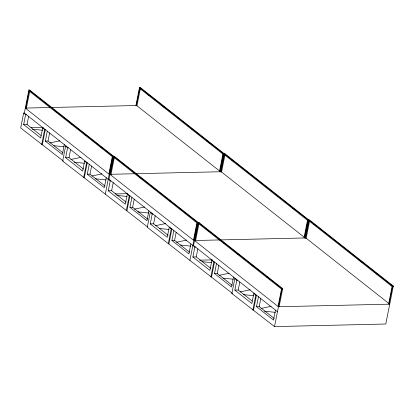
<?xml version="1.0" encoding="UTF-8"?>
<svg xmlns="http://www.w3.org/2000/svg" width="414" height="414" viewBox="0 0 414 414"><rect width="100%" height="100%" fill="white"/><g stroke="black" fill="none" stroke-linecap="round" stroke-linejoin="round"><path stroke-width="0.62" d="M110.9 180.83L110.227 180.846L24.322 113.053L23.65 113.069L20.7 127.962L63.342 161.062M24.322 113.053L28.887 89.988L29.565 89.973L197.421 222.427L198.767 222.396L282.695 288.625L279.108 306.733L278.053 306.448L194.891 240.824L198.332 223.441L199.005 223.425M25.684 108.396L29.125 91.013L112.292 156.642L108.851 174.02L25.684 108.396L26.361 108.38L29.803 90.997M43.315 128.04L42.642 128.061L40.675 137.986L23.66 124.557L25.627 114.631L23.65 113.069M41.038 135.538L27.029 124.479L28.623 116.417M41.685 144.517L44.634 129.629L42.642 128.061M42.357 144.502L45.307 129.613L44.634 129.629M64.305 144.605L62.338 154.531L45.333 141.112L47.3 131.186M63.031 152.89L48.024 141.05L49.623 132.987M66.292 146.173L65.619 146.189L62.669 161.077L147.446 226.882M85.284 161.16L84.611 161.175L82.645 171.101L65.64 157.682L67.606 147.757L65.619 146.189M83.509 169.052L69.003 157.605L70.603 149.542M83.649 177.632L86.598 162.743L84.611 161.175M84.321 177.616L87.271 162.728L86.598 162.743M106.263 177.715L104.297 187.64L87.292 174.222L89.258 164.296M104.99 186L89.983 174.159L91.582 166.097M105.301 194.171L112.815 156.218L28.887 89.988M195.506 247.044L194.828 247.06L108.923 179.267L113.493 156.197M110.29 174.61L113.731 157.227L114.404 157.211L110.962 174.594L110.29 174.61L193.452 240.234L196.893 222.856L113.731 157.227M127.916 194.254L127.243 194.269L125.276 204.195L108.266 190.771L110.227 180.846M126.141 202.146L111.63 190.694L113.229 182.631M223.715 153.325L223.042 153.34L219.456 171.448L220.129 171.432L136.967 105.808L135.911 105.523L139.497 87.416L140.17 87.401L308.026 219.86L309.372 219.829L393.3 286.053L385.786 324.012L274.503 326.599L231.871 293.505L234.821 278.617L235.494 278.601M136.294 105.824L139.735 88.446L140.408 88.43L136.967 105.808M126.286 210.731L129.235 195.843L127.243 194.269M126.958 210.716L129.908 195.827L129.235 195.843M148.905 210.819L146.939 220.745L129.934 207.326L131.9 197.4M147.632 219.104L132.625 207.264L134.224 199.201M150.893 212.387L150.22 212.403L147.27 227.291L232.047 293.096M169.885 227.374L169.212 227.389L167.246 237.315L150.241 223.896L152.207 213.971L150.22 212.403M168.11 235.266L153.604 223.819L155.203 215.756M168.25 243.846L171.199 228.958L169.212 227.389M168.922 243.83L171.872 228.942L171.199 228.958M190.864 243.929L188.898 253.854L171.893 240.436L173.859 230.51M189.591 252.214L174.584 240.374L176.183 232.311M189.902 260.385L197.421 222.427M277.452 311.711L193.524 245.481L198.094 222.411M194.891 240.824L195.563 240.803L198.88 224.046M212.517 260.468L211.844 260.484L209.877 270.409L192.867 256.985L194.828 247.06M210.742 268.36L196.231 256.908L197.83 248.845M139.497 87.416L223.425 153.646L219.839 171.753L219.456 171.448M304.73 237.646L221.568 172.022L220.512 171.738L224.098 153.63M220.895 172.038L224.336 154.655L225.009 154.639L221.568 172.022M210.886 276.945L213.836 262.057L211.844 260.484M211.559 276.93L214.509 262.041L213.836 262.057M233.506 277.033L231.54 286.959L214.535 273.54L216.501 263.614M232.233 285.318L217.231 273.478L218.825 265.415M254.486 293.588L253.813 293.604L251.847 303.529L234.841 290.111L236.808 280.185L234.821 278.617M252.214 301.081L238.21 290.033L239.804 281.97M252.85 310.06L255.8 295.172L253.813 293.604M253.523 310.045L256.473 295.156L255.8 295.172M275.465 310.143L273.499 320.069L256.494 306.65L258.46 296.724M274.192 318.428L259.19 306.588L260.784 298.525M278.053 306.448L281.494 289.07L198.332 223.441M274.503 326.599L282.022 288.641L114.166 156.181L112.815 156.218M308.026 219.86L304.44 237.962L304.057 237.662L307.643 219.555L308.316 219.539M388.824 303.462L306.169 238.236L305.113 237.946L308.699 219.844M305.496 238.252L308.937 220.869L392.482 286.798L393.155 286.783M306.169 238.236L309.486 221.474M223.425 153.646L224.771 153.615L392.627 286.074L389.041 304.176L388.658 303.876L392.244 285.769L392.917 285.753M91.872 176.017L101.932 173.885M176.473 242.231L186.533 240.099M261.074 308.446L271.139 306.313M49.892 142.918L59.942 140.801M70.923 159.468L81.03 157.336M134.493 209.132L144.543 207.016M155.524 225.682L165.631 223.55M219.094 275.341L229.144 273.23M240.125 291.896L250.232 289.764M29.27 90.288L29.943 90.273M25.979 108.075L50.549 107.505M51.843 107.474L135.911 105.523M25.627 114.631L26.299 114.616M23.66 124.557L27.029 124.479M30.998 127.719L43.227 127.434M45.333 141.112L48.024 141.05M67.606 147.757L68.279 147.741M65.64 157.682L69.003 157.605M113.871 156.502L114.549 156.487M223.953 154.355L223.281 154.37L139.735 88.446M87.292 174.222L89.983 174.159M220.512 171.738L110.579 174.289L110.962 174.594M108.251 179.283L108.923 179.267M108.266 190.771L111.63 190.694M114.952 193.949L127.812 193.648M129.934 207.326L132.625 207.264M152.207 213.971L152.88 213.955M198.477 222.716L199.15 222.701M150.241 223.896L153.604 223.819M308.554 220.569L307.881 220.584L224.336 154.655M171.893 240.436L174.584 240.374M305.113 237.946L195.18 240.503L195.563 240.803M192.852 245.497L193.524 245.481M192.867 256.985L196.231 256.908M199.553 260.163L212.418 259.863M214.535 273.54L217.231 273.478M236.808 280.185L237.481 280.169M282.022 288.641L282.695 288.625M392.627 286.074L393.3 286.053M234.841 290.111L238.21 290.033M231.871 293.505L232.544 293.49M256.494 306.65L259.19 306.588M389.714 304.161L279.108 306.733L278.726 306.432M32.271 129.173L42.559 130.255M53.861 145.712L64.087 146.784M74.173 162.2L84.368 163.271M95.236 178.77L106.15 179.924M116.877 195.387L127.16 196.469M137.826 211.859L148.688 212.998M159.416 228.481L168.969 229.485M180.478 245.052L190.75 246.139M202.12 261.669L211.766 262.683M223.063 278.141L233.289 279.212M243.38 294.628L253.575 295.699M264.437 311.199L275.357 312.353M313.667 224.057L314.681 224.859M315.696 225.656L316.71 226.458M329.389 236.461L330.403 237.263M345.105 248.866L346.12 249.668M358.798 259.671L359.813 260.473M360.827 261.27L361.841 262.072M374.52 272.076L375.534 272.878M376.549 273.675L377.563 274.477M390.236 284.48L391.251 285.282M231.602 159.845L233.123 161.046M247.318 172.25L248.333 173.047M276.733 195.46L278.255 196.66M292.455 207.864L293.971 209.065M145.987 92.829L147.001 93.631M148.015 94.428L149.03 95.23M161.703 105.234L162.718 106.036M163.732 106.838L164.746 107.635M177.425 117.638L178.439 118.44M191.118 128.443L192.132 129.246M193.147 130.043L194.161 130.845M206.834 140.848L207.849 141.65M208.863 142.447L209.877 143.249M205.598 228.626L206.612 229.428M207.626 230.231L208.64 231.028M221.314 241.031L222.328 241.833M223.343 242.635L224.357 243.432M237.036 253.44L238.05 254.237M250.729 264.241L251.743 265.043M252.757 265.845L253.772 266.642M266.445 276.645L267.46 277.447M268.474 278.249L269.488 279.046M282.167 289.055L282.55 289.355M124.034 164.813L125.049 165.616M139.756 177.223L140.77 178.02M153.449 188.023L154.463 188.825M169.171 200.428L170.185 201.23M184.887 212.837L185.902 213.634M197.566 222.841L197.949 223.141M39.941 99.003L40.955 99.805M55.662 111.407L56.677 112.21M71.384 123.812L72.398 124.614M85.072 134.617L86.086 135.414M100.793 147.022L101.808 147.824M109.524 174.004L109.907 174.304"/></g></svg>
